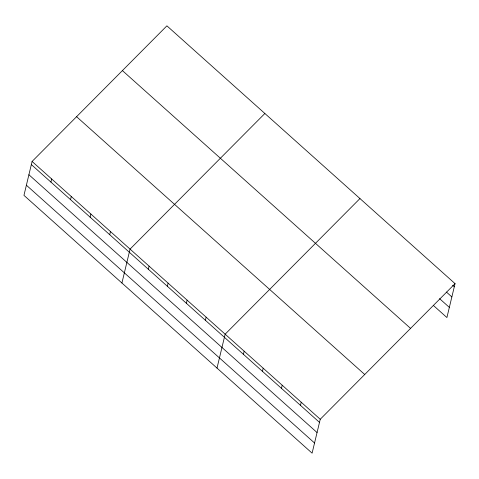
<?xml version="1.0" encoding="UTF-8"?>
<svg xmlns="http://www.w3.org/2000/svg" width="479" height="479" viewBox="0 0 479 479"><rect width="100%" height="100%" fill="white"/><g stroke="black" fill="none" stroke-linecap="round" stroke-linejoin="round"><path stroke-width="0.72" d="M32.093 161.453L23.95 195.36L312.104 453.164L320.247 419.257L455.05 283.64L166.896 25.836L32.093 161.453L320.247 419.257M50.936 182.11L51.684 178.984M70.527 199.641L71.281 196.516M90.124 217.173L90.872 214.041M109.721 234.704L110.469 231.573M121.923 283.011L130.06 249.104L264.869 113.493M148.328 269.246L149.083 266.12M167.351 286.262L168.099 283.137M186.367 303.279L187.115 300.147M205.383 320.289L206.138 317.164M217.011 368.088L225.154 334.18L359.957 198.563M243.422 354.322L244.17 351.197M262.438 371.339L263.193 368.207M281.46 388.349L282.209 385.224M300.477 405.366L301.225 402.24M455.05 283.64L446.907 317.547L433.327 305.392M452.667 285.31L454.302 286.765M446.428 292.064L451.859 296.926M439.566 298.639L449.35 307.392M122.408 70.593L410.563 328.39M76.574 116.696L364.729 374.5M31.339 164.578L319.493 422.382M28.902 174.739L317.056 432.537M26.387 185.205L314.541 443.003"/></g></svg>
